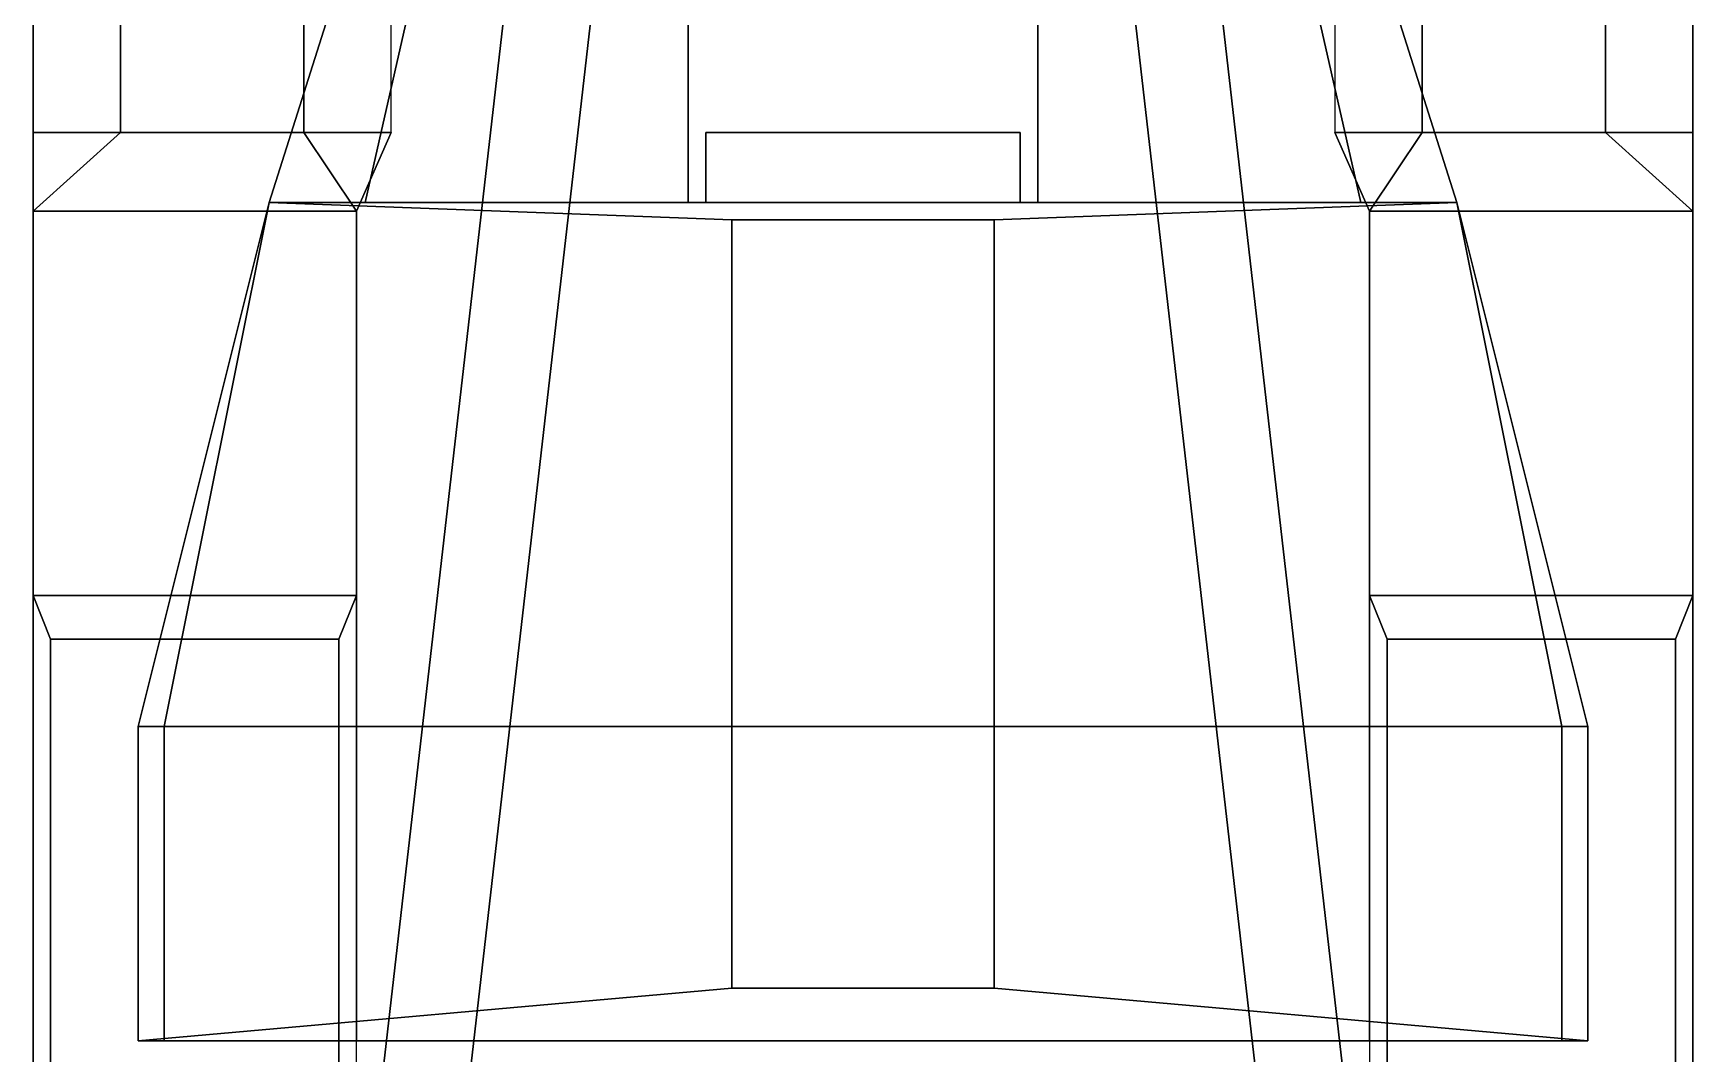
# Model space of a CAD drawing. Header units: millimetres. Extents: x -1 to 3, y -2.7 to 9.
# Drawn here: x -0.95 to 0.95, y 0.085 to 1.254 of the extents above; entities that cross this region are included whole.
import ezdxf

# ---------------------------------------------------------------- set-up
doc = ezdxf.new("R2010")
doc.units = ezdxf.units.MM

msp = doc.modelspace()

# ---------------------------------------------------------------- linework, layer by layer
for points in [[(-0.95, 1.14, 0.49), (-0.95, 1.52, 0.78), (-0.95, 1.55, 0.75), (-0.95, 1.19, 0.45)], [(0.95, 1.52, 0.78), (0.95, 1.14, 0.49), (0.95, 1.19, 0.45), (0.95, 1.55, 0.75)], [(-0.95, 1.52, 0.78), (-0.95, 1.14, 0.49), (-0.85, 1.14, 0.51), (-0.85, 1.44, 0.77)], [(-0.64, 1.44, 0.77), (-0.64, 1.14, 0.51), (-0.54, 1.14, 0.49), (-0.54, 1.52, 0.78)], [(0.54, 1.52, 0.78), (0.54, 1.14, 0.49), (0.64, 1.14, 0.51), (0.64, 1.44, 0.77)], [(0.85, 1.44, 0.77), (0.85, 1.14, 0.51), (0.95, 1.14, 0.49), (0.95, 1.52, 0.78)], [(-0.39, 1.46, 0.61), (-0.55, 0.06, 0.61), (-0.55, 0.06, 0.71), (-0.39, 1.46, 0.71)], [(-0.29, 1.46, 0.61), (-0.45, 0.06, 0.61), (-0.55, 0.06, 0.61), (-0.39, 1.46, 0.61)], [(-0.55, 0.06, 0.71), (-0.45, 0.06, 0.71), (-0.29, 1.46, 0.71), (-0.39, 1.46, 0.71)], [(-0.29, 1.46, 0.71), (-0.45, 0.06, 0.71), (-0.45, 0.06, 0.61), (-0.29, 1.46, 0.61)], [(0.29, 1.46, 0.71), (0.45, 0.06, 0.71), (0.55, 0.06, 0.71), (0.39, 1.46, 0.71)], [(0.29, 1.46, 0.61), (0.45, 0.06, 0.61), (0.45, 0.06, 0.71), (0.29, 1.46, 0.71)], [(0.55, 0.06, 0.61), (0.45, 0.06, 0.61), (0.29, 1.46, 0.61), (0.39, 1.46, 0.61)], [(0.39, 1.46, 0.71), (0.55, 0.06, 0.71), (0.55, 0.06, 0.61), (0.39, 1.46, 0.61)], [(-0.85, 1.44, 0.77), (-0.85, 1.14, 0.51), (-0.64, 1.14, 0.51), (-0.64, 1.44, 0.77)], [(0.64, 1.44, 0.77), (0.64, 1.14, 0.51), (0.85, 1.14, 0.51), (0.85, 1.44, 0.77)], [(-0.61, 1.28, 1.42), (-0.61, 1.28, 0.74), (-0.68, 1.06, 0.74), (-0.68, 1.06, 1.42)], [(-0.52, 1.28, 1.58), (-0.61, 1.28, 1.42), (-0.68, 1.06, 1.42), (-0.57, 1.06, 1.58)], [(-0.2, 1.28, 1.63), (-0.52, 1.28, 1.58), (-0.57, 1.06, 1.58), (-0.2, 1.06, 1.64)], [(0.2, 1.06, 1.64), (0.2, 1.28, 1.63), (-0.2, 1.28, 1.63), (-0.2, 1.06, 1.64)], [(0.57, 1.06, 1.58), (0.52, 1.28, 1.58), (0.2, 1.28, 1.63), (0.2, 1.06, 1.64)], [(0.68, 1.06, 1.42), (0.61, 1.28, 1.42), (0.52, 1.28, 1.58), (0.57, 1.06, 1.58)], [(0.68, 1.06, 0.74), (0.61, 1.28, 0.74), (0.61, 1.28, 1.42), (0.68, 1.06, 1.42)], [(-0.95, 1.05, 0.46), (-0.95, 1.14, 0.49), (-0.95, 1.19, 0.45), (-0.95, 1.05, 0.4)], [(0.95, 1.14, 0.49), (0.95, 1.05, 0.46), (0.95, 1.05, 0.4), (0.95, 1.19, 0.45)], [(-0.85, 1.14, 0.51), (-0.95, 1.05, 0.46), (-0.58, 1.05, 0.46), (-0.64, 1.14, 0.51)], [(-0.85, 1.14, 0.51), (-0.85, 1.14, 0.51), (-0.95, 1.14, 0.49), (-0.95, 1.05, 0.46)], [(-0.64, 1.14, 0.51), (-0.58, 1.05, 0.46), (-0.58, 1.05, 0.46), (-0.54, 1.14, 0.49)], [(-0.54, 1.14, 0.49), (-0.58, 1.05, 0.46), (-0.58, 1.05, 0.46), (-0.58, 1.05, 0.74)], [(0.18, 1.14, 2.14), (0.18, 1.14, 2.11), (-0.18, 1.14, 2.11), (-0.18, 1.14, 2.14)], [(-0.18, 1.14, 2.14), (-0.18, 1.14, 2.11), (-0.18, 1.06, 2.06), (-0.18, 1.06, 2.16)], [(-0.18, 1.06, 2.06), (-0.18, 1.14, 2.11), (0.18, 1.14, 2.11), (0.18, 1.06, 2.06)], [(0.18, 1.06, 2.16), (0.18, 1.14, 2.14), (-0.18, 1.14, 2.14), (-0.18, 1.06, 2.16)], [(0.18, 1.06, 2.06), (0.18, 1.14, 2.11), (0.18, 1.14, 2.14), (0.18, 1.06, 2.16)], [(0.64, 1.14, 0.51), (0.64, 1.14, 0.51), (0.54, 1.14, 0.49), (0.58, 1.05, 0.46)], [(0.54, 1.14, 0.49), (0.54, 1.14, 0.49), (0.58, 1.05, 0.74), (0.58, 1.05, 0.46)], [(0.64, 1.14, 0.51), (0.58, 1.05, 0.46), (0.95, 1.05, 0.46), (0.85, 1.14, 0.51)], [(0.85, 1.14, 0.51), (0.95, 1.05, 0.46), (0.95, 1.05, 0.46), (0.95, 1.14, 0.49)], [(-0.95, -0.09, 0.46), (-0.95, 1.05, 0.46), (-0.95, 1.05, 0.4), (-0.95, -0.14, 0.4)], [(-0.95, 1.05, 0.46), (-0.95, 0.61, 0.46), (-0.58, 0.61, 0.46), (-0.58, 1.05, 0.46)], [(-0.68, 1.06, 2.16), (-0.68, 1.06, 2.1), (-0.83, 0.46, 2.1), (-0.83, 0.46, 2.2)], [(-0.15, 1.04, 2.21), (-0.68, 1.06, 2.16), (-0.83, 0.46, 2.2), (-0.15, 0.46, 2.26)], [(-0.68, 1.06, 2.1), (-0.68, 1.06, 2.1), (-0.8, 0.46, 2.1), (-0.83, 0.46, 2.1)], [(-0.68, 1.06, 0.74), (-0.8, 0.46, 0.74), (-0.8, 0.46, 2.1), (-0.68, 1.06, 2.1)], [(0.68, 1.06, 2.1), (0.2, 1.06, 1.64), (-0.2, 1.06, 1.64), (-0.68, 1.06, 2.1)], [(-0.2, 1.06, 1.64), (-0.57, 1.06, 1.58), (-0.68, 1.06, 2.1)], [(-0.57, 1.06, 1.58), (-0.68, 1.06, 1.42), (-0.68, 1.06, 1.42), (-0.68, 1.06, 2.1)], [(0.68, 1.06, 2.16), (0.68, 1.06, 2.1), (-0.68, 1.06, 2.1), (-0.68, 1.06, 2.16)], [(0.15, 1.04, 2.21), (0.68, 1.06, 2.16), (-0.68, 1.06, 2.16), (-0.15, 1.04, 2.21)], [(-0.58, 0.1, 0.74), (-0.58, 1.05, 0.74), (-0.58, 1.05, 0.46), (-0.58, 0.1, 0.46)], [(0.83, 0.46, 2.2), (0.68, 1.06, 2.16), (0.15, 1.04, 2.21), (0.15, 0.46, 2.26)], [(0.68, 1.06, 2.1), (0.57, 1.06, 1.58), (0.2, 1.06, 1.64), (0.68, 1.06, 2.1)], [(0.68, 1.06, 1.42), (0.68, 1.06, 1.42), (0.57, 1.06, 1.58), (0.68, 1.06, 2.1)], [(0.58, 1.05, 0.46), (0.58, 0.61, 0.46), (0.95, 0.61, 0.46), (0.95, 1.05, 0.46)], [(0.58, 1.05, 0.74), (0.58, 0.1, 0.74), (0.58, 0.1, 0.46), (0.58, 1.05, 0.46)], [(0.8, 0.46, 2.1), (0.8, 0.46, 0.74), (0.68, 1.06, 0.74), (0.68, 1.06, 2.1)], [(0.83, 0.46, 2.1), (0.68, 1.06, 2.1), (0.68, 1.06, 2.16), (0.83, 0.46, 2.2)], [(0.8, 0.46, 2.1), (0.68, 1.06, 2.1), (0.68, 1.06, 2.1), (0.83, 0.46, 2.1)], [(0.95, 1.05, 0.46), (0.95, -0.09, 0.46), (0.95, -0.14, 0.4), (0.95, 1.05, 0.4)], [(0.15, 0.46, 2.26), (0.15, 1.04, 2.21), (-0.15, 1.04, 2.21), (-0.15, 0.46, 2.26)], [(-0.6, 0.56, 0.69), (-0.58, 0.61, 0.66), (-0.95, 0.61, 0.66), (-0.93, 0.56, 0.69)], [(-0.95, 0.61, 0.66), (-0.95, -0.07, 0.66), (-0.93, -0.02, 0.69), (-0.93, 0.56, 0.69)], [(-0.95, 0.61, 0.46), (-0.95, -0.07, 0.46), (-0.95, -0.07, 0.66), (-0.95, 0.61, 0.66)], [(-0.58, 0.61, 0.66), (-0.58, 0.61, 0.46), (-0.95, 0.61, 0.46), (-0.95, 0.61, 0.66)], [(-0.6, -0.02, 0.69), (-0.58, -0.07, 0.66), (-0.58, 0.61, 0.66), (-0.6, 0.56, 0.69)], [(0.95, 0.61, 0.66), (0.95, 0.61, 0.46), (0.58, 0.61, 0.46), (0.58, 0.61, 0.66)], [(0.93, 0.56, 0.69), (0.95, 0.61, 0.66), (0.58, 0.61, 0.66), (0.6, 0.56, 0.69)], [(0.58, 0.61, 0.66), (0.58, -0.07, 0.66), (0.6, -0.02, 0.69), (0.6, 0.56, 0.69)], [(0.93, -0.02, 0.69), (0.95, -0.07, 0.66), (0.95, 0.61, 0.66), (0.93, 0.56, 0.69)], [(0.95, -0.07, 0.66), (0.95, -0.07, 0.46), (0.95, 0.61, 0.46), (0.95, 0.61, 0.66)], [(-0.93, 0.56, 0.69), (-0.93, -0.02, 0.69), (-0.6, -0.02, 0.69), (-0.6, 0.56, 0.69)], [(0.6, 0.56, 0.69), (0.6, -0.02, 0.69), (0.93, -0.02, 0.69), (0.93, 0.56, 0.69)], [(-0.83, 0.46, 2.1), (-0.83, 0.1, 2.1), (-0.83, 0.1, 2.21), (-0.83, 0.46, 2.2)], [(-0.83, 0.46, 2.2), (-0.83, 0.1, 2.21), (-0.15, 0.16, 2.26), (-0.15, 0.46, 2.26)], [(-0.8, 0.46, 2.1), (-0.8, 0.1, 2.1), (-0.83, 0.1, 2.1), (-0.83, 0.46, 2.1)], [(-0.8, 0.46, 0.74), (-0.8, 0.1, 0.74), (-0.8, 0.1, 2.1), (-0.8, 0.46, 2.1)], [(-0.15, 0.46, 2.26), (-0.15, 0.16, 2.26), (0.15, 0.16, 2.26), (0.15, 0.46, 2.26)], [(0.15, 0.16, 2.26), (0.83, 0.1, 2.21), (0.83, 0.46, 2.2), (0.15, 0.46, 2.26)], [(0.8, 0.1, 2.1), (0.8, 0.1, 0.74), (0.8, 0.46, 0.74), (0.8, 0.46, 2.1)], [(0.83, 0.1, 2.1), (0.8, 0.1, 2.1), (0.8, 0.46, 2.1), (0.83, 0.46, 2.1)], [(0.83, 0.1, 2.21), (0.83, 0.1, 2.1), (0.83, 0.46, 2.1), (0.83, 0.46, 2.2)], [(-0.15, 0.16, 2.26), (-0.83, 0.1, 2.21), (0.83, 0.1, 2.21), (0.15, 0.16, 2.26)], [(-0.83, 0.1, 2.21), (-0.83, 0.1, 2.1), (0.83, 0.1, 2.1), (0.83, 0.1, 2.21)], [(-0.8, 0.1, 2.1), (-0.8, 0.1, 0.74), (0.8, 0.1, 0.74), (0.8, 0.1, 2.1)]]:
    msp.add_3dface(points)

doc.saveas('drawing.dxf')
